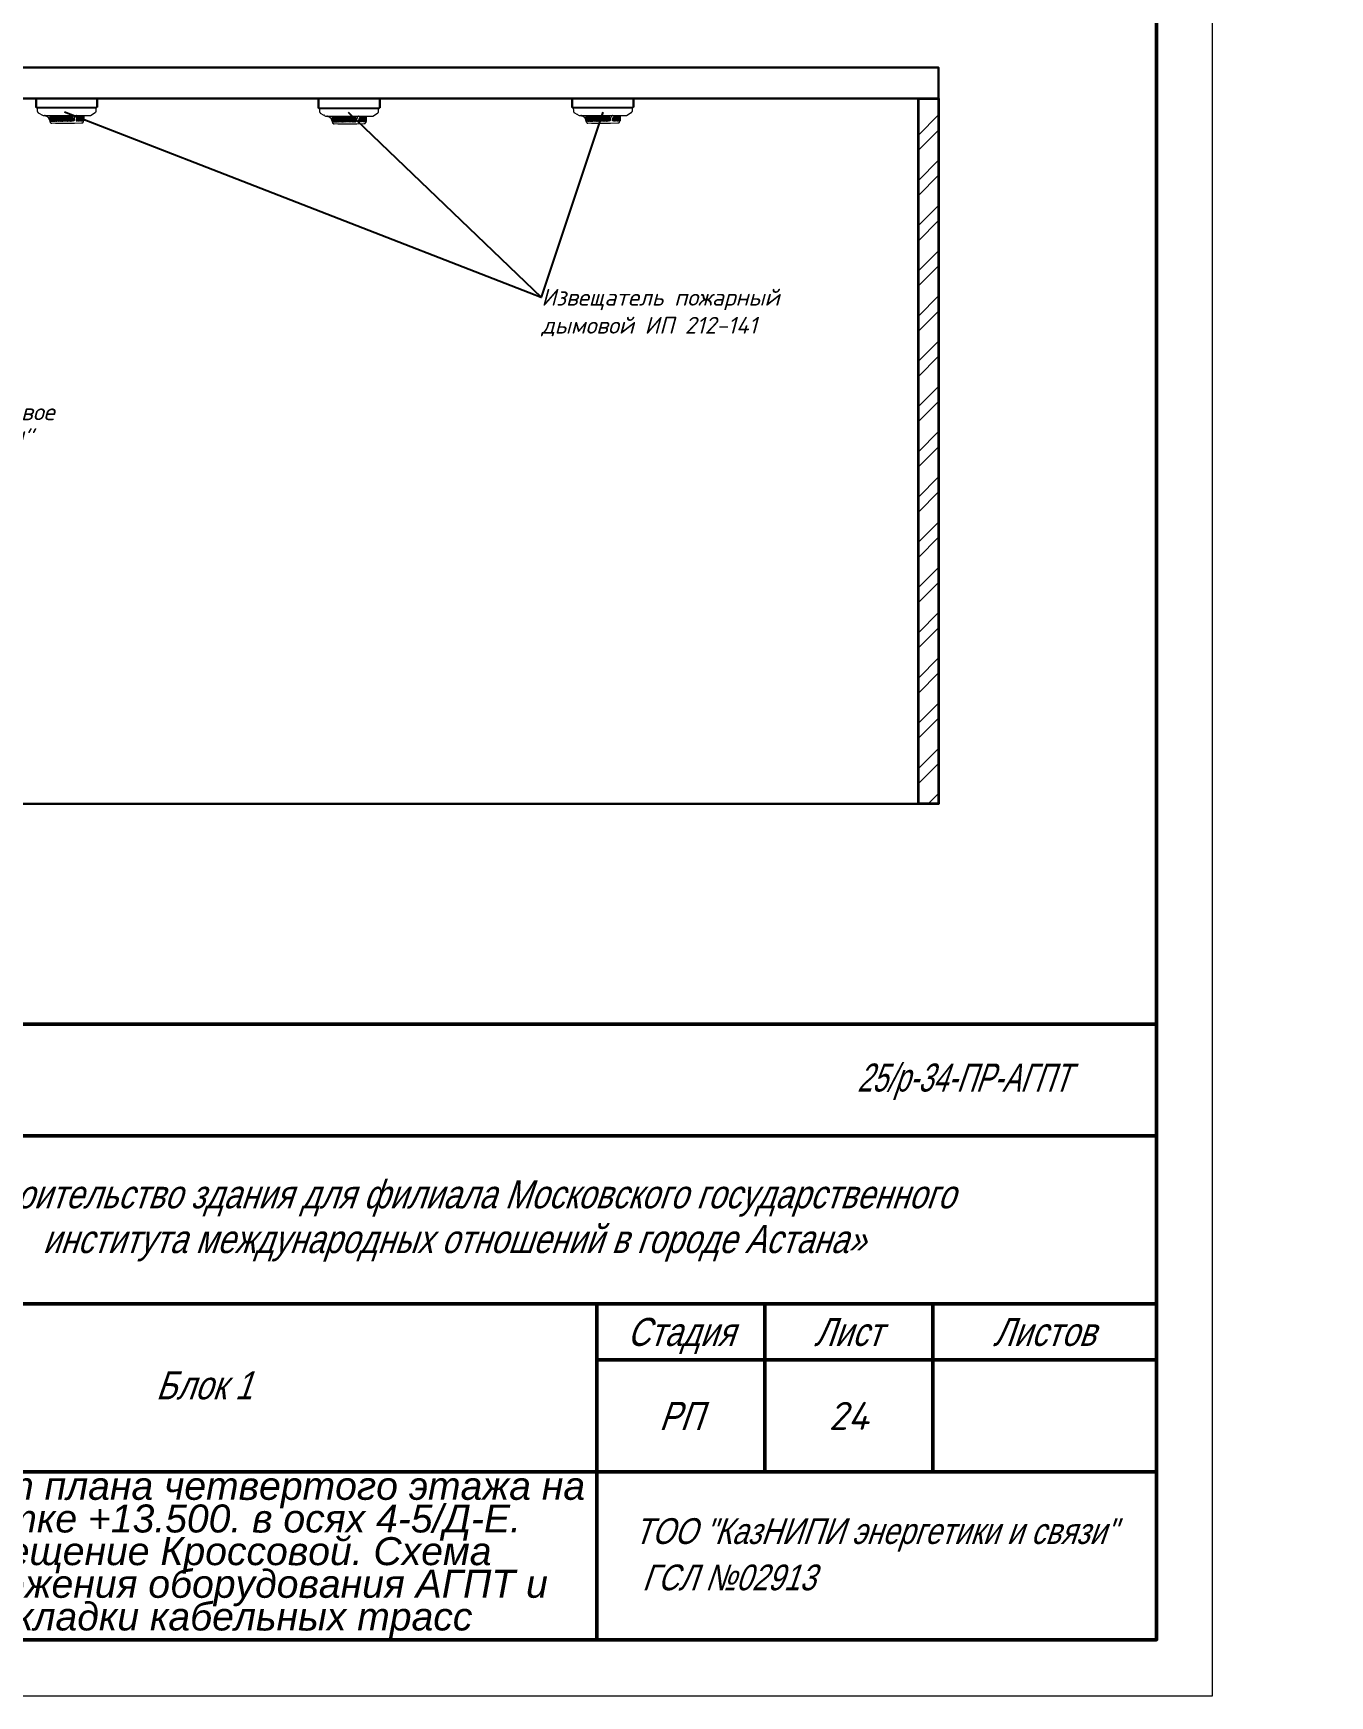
# Model space of a CAD drawing. Header units: millimetres. Extents: x 30169 to 203393, y 1026 to 13462.
# Drawn here: x 158758 to 163389, y 1026 to 6966 of the extents above; entities that cross this region are included whole.
import ezdxf
from ezdxf import colors
from ezdxf.entities.mleader import LeaderData, LeaderLine
from ezdxf.enums import TextEntityAlignment as Align
from ezdxf.math import Vec2, Vec3

# ---------------------------------------------------------------- set-up
doc = ezdxf.new("R2010")
doc.units = ezdxf.units.MM
for name, color, linetype, lineweight in [('4.4.4._Сэндвич', 252, 'Continuous', 53), ('RC-Выноски', 7, 'Continuous', 0), ('shkl', 138, 'Continuous', 15), ('®_КИРПИЧ_120', 7, 'Continuous', 35), ('®_ЛЕСТНИЦА', 7, 'Continuous', 18)]:
    doc.layers.add(name, color=color, linetype=linetype, lineweight=lineweight)
for name, color, linetype in [('PDF _Геометрия', 7, 'Continuous'), ('PDF _Сплошная заливка', 1, 'Continuous'), ('АГПТ', 7, 'Continuous')]:
    doc.layers.add(name, color=color, linetype=linetype)
doc.layers.add('STANDARD', color=18, linetype='Continuous', lineweight=25, true_color=0x000000)
doc.styles.add('ARIAL', font='arial.ttf')
doc.styles.add('RubezhCAD', font='arial.ttf', dxfattribs={"width": 0.8})
doc.styles.add('Архитектурный', font='isocpeui.ttf')

# ---------------------------------------------------------------- blocks, each defined once
blk = doc.blocks.new('*U295')
at = {"lineweight": 0}
blk.add_lwpolyline([(-415, -5), (5, -5), (5, 292), (-415, 292)], close=True, dxfattribs=at)
at = {"color": 0, "linetype": 'Continuous', "lineweight": 50}
blk.add_lwpolyline([(-395, 287), (0, 287), (0, 0), (-395, 0)], close=True, dxfattribs=at)
at = {"lineweight": 0}
blk.add_lwpolyline([(0, -5), (5, -5), (5, 0)], dxfattribs=at)
at = {"layer": 'STANDARD', "color": 0, "linetype": 'Continuous', "lineweight": 50}
for p, q in [((-185, 55), (0, 55)), ((-120, 45), (0, 45)), ((-185, 30), (0, 30)), ((-50, 0), (-50, 30)), ((-35, 15), (-35, 30)), ((-20, 30), (-20, 15)), ((-50, 25), (0, 25)), ((-120, 15), (0, 15))]:
    blk.add_line(p, q, dxfattribs=at)
at = {"layer": 'STANDARD', "color": 0, "linetype": 'Continuous', "lineweight": 13}
for p, q in [((-50, 15), (0, 15)), ((-50, 0), (-50, 15)), ((0, 15), (0, 0)), ((0, 0), (-185, 0))]:
    blk.add_line(p, q, dxfattribs=at)
at = {"layer": 'STANDARD', "color": 0, "linetype": 'Continuous', "lineweight": 13, "style": 'ARIAL', "oblique": 19}
for s, width, p, p2 in [('25/р-34-ПР-АГПТ', 0.68161, (-26.75, 48.97), (-7.75, 48.97)), ('«Строительство здания для филиала Московского государственного ', 0.80229, (-108.27, 38.54), (-17.24, 38.54)), ('института международных отношений в городе Астана»', 0.801042, (-99.49, 34.54), (-26.02, 34.54)), ('Листов', 0.802125, (-14.62, 26.25), (-5.48, 26.25)), ('Блок 1', 0.802776, (-89.38, 21.48), (-80.78, 21.48)), ('РП', 0.798948, (-44.43, 18.75), (-40.57, 18.75))]:
    blk.add_text(s, height=2.5, dxfattribs=dict(at, width=width)).set_placement(p, p2, align=Align.FIT)
at = {"layer": 'STANDARD', "color": 0, "linetype": 'Continuous', "lineweight": 50, "style": 'ARIAL', "oblique": 19}
for s, width, p, p2 in [('Стадия', 0.800956, (-47.28, 26.25), (-37.72, 26.25)), ('Лист', 0.799437, (-30.6, 26.25), (-24.53, 26.25))]:
    blk.add_text(s, height=2.5, dxfattribs=dict(at, width=width)).set_placement(p, p2, align=Align.FIT)
at = {"layer": 'STANDARD', "color": 0, "linetype": 'Continuous', "lineweight": 5, "style": 'ARIAL', "oblique": 19}
for s, width, p, p2 in [('ТОО "КазНИПИ энергетики и связи" ', 0.800126, (-46.66, 8.56), (-2.96, 8.56)), (' ГСЛ №02913                               ', 0.795255, (-46.66, 4.42), (-8.48, 4.42))]:
    blk.add_text(s, height=2.3, dxfattribs=dict(at, width=width)).set_placement(p, p2, align=Align.FIT)
blk = doc.blocks.new('извещатель фасад')
at = {"layer": 'PDF _Сплошная заливка', "lineweight": 30, "transparency": 33554559}
h = blk.add_hatch(color=7, dxfattribs=at)
h.paths.add_polyline_path([(120.616, 162.522, 0.414095), (120.61, 162.528)], flags=0)
h.paths.add_polyline_path([(120.61, 162.515, 0.414095), (120.616, 162.522)], flags=0)
h.paths.add_polyline_path([(120.604, 162.522, 0.414095), (120.61, 162.515)], flags=0)
h.paths.add_polyline_path([(120.61, 162.528, 0.414095), (120.604, 162.522)], flags=0)
blk.add_hatch(color=7, dxfattribs=at).paths.add_polyline_path([(121.429, 162.472), (121.434, 162.472), (121.443, 162.467), (121.443, 162.459), (121.438, 162.454), (121.429, 162.454), (121.425, 162.459), (121.425, 162.463)])
at = {"layer": 'PDF _Геометрия', "color": 7, "lineweight": 13}
for p, q in [((120.494, 162.646), (120.507, 162.632)), ((121.71, 162.646), (120.494, 162.646)), ((120.507, 162.632), (121.697, 162.632)), ((121.697, 162.632), (121.71, 162.646))]:
    blk.add_line(p, q, dxfattribs=at)
for points in [[(120.516, 162.632), (120.516, 162.583), (120.516, 162.579), (120.516, 162.574), (120.516, 162.57), (120.516, 162.565), (120.52, 162.561), (120.52, 162.557), (120.525, 162.552), (120.529, 162.548), (120.529, 162.543), (120.534, 162.543), (120.538, 162.539), (120.632, 162.485), (121.314, 162.485), (121.363, 162.485)], [(120.765, 162.383), (120.765, 162.392), (120.765, 162.396), (120.761, 162.401), (120.761, 162.409), (120.757, 162.414), (120.757, 162.418), (120.752, 162.423), (120.748, 162.427), (120.748, 162.432), (120.743, 162.436), (120.739, 162.445), (120.734, 162.45), (120.73, 162.45), (120.725, 162.454), (120.721, 162.459), (120.716, 162.463), (120.712, 162.467), (120.707, 162.472), (120.703, 162.472), (120.699, 162.476), (120.694, 162.476), (120.685, 162.481), (120.681, 162.481), (120.676, 162.485), (120.672, 162.485), (120.663, 162.485), (120.672, 162.485), (120.676, 162.485), (120.681, 162.481), (120.685, 162.481), (120.694, 162.476), (120.699, 162.476), (120.703, 162.472), (120.707, 162.472), (120.712, 162.467), (120.716, 162.463), (120.725, 162.459), (120.73, 162.454), (120.734, 162.45), (120.739, 162.445), (120.743, 162.441), (120.748, 162.436), (120.752, 162.427), (120.752, 162.423), (120.757, 162.418), (120.757, 162.414), (120.761, 162.409), (120.761, 162.401), (120.765, 162.396), (120.765, 162.392)], [(120.765, 162.485), (120.765, 162.374), (120.765, 162.369), (120.77, 162.365), (120.77, 162.36), (120.77, 162.356), (120.774, 162.352), (120.774, 162.347), (120.779, 162.347), (120.779, 162.343), (120.783, 162.343), (120.783, 162.338), (120.788, 162.338), (120.792, 162.338), (120.792, 162.334), (120.797, 162.334), (120.801, 162.334), (120.806, 162.334), (121.398, 162.334), (121.403, 162.334), (121.407, 162.334), (121.412, 162.338), (121.416, 162.338), (121.421, 162.338), (121.421, 162.343), (121.425, 162.343), (121.425, 162.347), (121.429, 162.347), (121.429, 162.352), (121.434, 162.356), (121.434, 162.36), (121.438, 162.365), (121.438, 162.369), (121.438, 162.374), (121.438, 162.485)], [(120.77, 162.485), (120.77, 162.374), (120.765, 162.374)], [(120.783, 162.374), (120.779, 162.374), (120.779, 162.485), (120.779, 162.374), (120.774, 162.374), (120.77, 162.374)], [(120.788, 162.485), (120.788, 162.374), (120.783, 162.374), (120.783, 162.485)], [(120.788, 162.374), (120.792, 162.374)], [(120.797, 162.485), (120.797, 162.374), (120.792, 162.374), (120.792, 162.485)], [(120.797, 162.374), (120.806, 162.374)], [(120.81, 162.485), (120.81, 162.374), (120.806, 162.374), (120.806, 162.485)], [(120.81, 162.374), (120.819, 162.374)], [(120.823, 162.485), (120.823, 162.374), (120.819, 162.374), (120.819, 162.485)], [(120.823, 162.374), (120.832, 162.374)], [(120.841, 162.485), (120.841, 162.374), (120.832, 162.374), (120.832, 162.485)], [(120.841, 162.374), (120.85, 162.374)], [(120.859, 162.485), (120.859, 162.374), (120.85, 162.374), (120.85, 162.485)], [(120.859, 162.374), (120.868, 162.374)], [(120.877, 162.485), (120.877, 162.374), (120.868, 162.374), (120.868, 162.485)], [(120.877, 162.374), (120.886, 162.374)], [(120.895, 162.485), (120.895, 162.374), (120.886, 162.374), (120.886, 162.485)], [(120.895, 162.374), (120.904, 162.374)], [(120.926, 162.374), (120.917, 162.374), (120.917, 162.485), (120.917, 162.374), (120.904, 162.374), (120.904, 162.485)], [(120.939, 162.485), (120.939, 162.374), (120.926, 162.374), (120.926, 162.485)], [(120.935, 162.485), (120.935, 162.374)], [(120.939, 162.374), (120.948, 162.374)], [(120.966, 162.485), (120.966, 162.374), (120.948, 162.374), (120.948, 162.485)], [(120.957, 162.485), (120.957, 162.374)], [(120.966, 162.374), (120.975, 162.374)], [(120.988, 162.485), (120.988, 162.374), (120.975, 162.374), (120.975, 162.485)], [(120.979, 162.485), (120.979, 162.374)], [(120.988, 162.374), (120.997, 162.374)], [(121.015, 162.485), (121.015, 162.374), (120.997, 162.374), (120.997, 162.485)], [(121.002, 162.485), (121.002, 162.374)], [(121.015, 162.374), (121.024, 162.374)], [(121.042, 162.485), (121.042, 162.374), (121.024, 162.374), (121.024, 162.485)], [(121.028, 162.485), (121.028, 162.374)], [(121.064, 162.485), (121.064, 162.374), (121.051, 162.374), (121.051, 162.485), (121.051, 162.374), (121.042, 162.374)], [(121.091, 162.485), (121.091, 162.374), (121.077, 162.374), (121.077, 162.485), (121.077, 162.374), (121.064, 162.374)], [(121.1, 162.374), (121.091, 162.374)], [(121.118, 162.485), (121.118, 162.374), (121.1, 162.374), (121.1, 162.485)], [(121.118, 162.374), (121.126, 162.374)], [(121.153, 162.374), (121.144, 162.374), (121.144, 162.485), (121.144, 162.374), (121.126, 162.374), (121.126, 162.485)], [(121.171, 162.485), (121.171, 162.374), (121.153, 162.374), (121.153, 162.485)], [(121.167, 162.485), (121.167, 162.374)], [(121.171, 162.374), (121.18, 162.374)], [(121.193, 162.485), (121.193, 162.374), (121.18, 162.374), (121.18, 162.485)], [(121.189, 162.485), (121.189, 162.374)], [(121.193, 162.374), (121.207, 162.374)], [(121.22, 162.485), (121.22, 162.374), (121.207, 162.374), (121.207, 162.485)], [(121.216, 162.485), (121.216, 162.374)], [(121.22, 162.374), (121.229, 162.374)], [(121.296, 162.485), (121.291, 162.485), (121.287, 162.481), (121.282, 162.476), (121.278, 162.476), (121.274, 162.467), (121.269, 162.463), (121.265, 162.459), (121.26, 162.454), (121.26, 162.445), (121.256, 162.441), (121.256, 162.432), (121.251, 162.423), (121.247, 162.414), (121.247, 162.405), (121.247, 162.392), (121.247, 162.383), (121.242, 162.374), (121.229, 162.374), (121.229, 162.485)], [(121.233, 162.374), (121.233, 162.485)], [(121.305, 162.441), (121.305, 162.374), (121.291, 162.374), (121.296, 162.378), (121.296, 162.387), (121.296, 162.401), (121.296, 162.409), (121.3, 162.418), (121.3, 162.423), (121.3, 162.427), (121.305, 162.436), (121.305, 162.441), (121.309, 162.445), (121.314, 162.454), (121.318, 162.459), (121.323, 162.467), (121.327, 162.472), (121.331, 162.476), (121.336, 162.481), (121.34, 162.481), (121.345, 162.485), (121.345, 162.374), (121.336, 162.374), (121.336, 162.481)], [(121.296, 162.401), (121.296, 162.374)], [(121.305, 162.374), (121.314, 162.374)], [(121.327, 162.472), (121.327, 162.374), (121.314, 162.374), (121.314, 162.459)], [(121.327, 162.374), (121.336, 162.374)], [(121.345, 162.374), (121.354, 162.374)], [(121.363, 162.374), (121.354, 162.374), (121.354, 162.485)], [(121.372, 162.374), (121.363, 162.374), (121.363, 162.485), (121.572, 162.485), (121.666, 162.539), (121.67, 162.543), (121.675, 162.543), (121.675, 162.548), (121.679, 162.552), (121.684, 162.557), (121.684, 162.561), (121.688, 162.565), (121.688, 162.57), (121.688, 162.574), (121.688, 162.579), (121.688, 162.583), (121.688, 162.632)], [(121.376, 162.485), (121.376, 162.374), (121.372, 162.374), (121.372, 162.485)], [(121.376, 162.374), (121.385, 162.374)], [(121.385, 162.485), (121.385, 162.374), (121.394, 162.374), (121.398, 162.374)], [(121.394, 162.485), (121.394, 162.374)], [(121.403, 162.485), (121.403, 162.374), (121.398, 162.374), (121.398, 162.485)], [(121.403, 162.374), (121.412, 162.374)], [(121.416, 162.485), (121.416, 162.374), (121.412, 162.374), (121.412, 162.485)], [(121.416, 162.374), (121.421, 162.374)], [(121.425, 162.485), (121.425, 162.374), (121.421, 162.374), (121.421, 162.485)], [(121.425, 162.374), (121.429, 162.374), (121.434, 162.374)], [(121.443, 162.485), (121.443, 162.374), (121.438, 162.374), (121.434, 162.374), (121.434, 162.485)], [(120.877, 162.334), (120.926, 162.334), (120.993, 162.334), (121.211, 162.334), (121.256, 162.334)]]:
    blk.add_lwpolyline(points, dxfattribs=at)
blk.add_lwpolyline([(121.429, 162.374), (121.429, 162.485)], close=True, dxfattribs=at)
at = {"layer": 'АГПТ', "color": 7, "lineweight": 30}
for p, q in [((120.494, 162.646), (120.494, 162.82)), ((121.71, 162.646), (121.71, 162.82))]:
    blk.add_line(p, q, dxfattribs=at)
blk = doc.blocks.new('монтBTH')
at = {"layer": 'RC-Выноски'}
ml = blk.add_multileader_mtext('Standard', dxfattribs=at)
ml.set_content('плита перекрытия', color=256, style='RubezhCAD')
ml.set_leader_properties()
ml.build(insert=Vec2(0, 0))
ml.multileader.update_dxf_attribs({"text_left_attachment_type": 2, "dogleg_length": 2, "arrow_head_size": 400, "scale": 100})
ctx = ml.context
ctx.base_point, ctx.scale, ctx.char_height, ctx.arrow_head_size, ctx.landing_gap_size, ctx.plane_origin = Vec3(4840785, -930815), 100, 250, 400, 100, Vec3(4361989, -1118802)
ctx.left_attachment, ctx.text_align_type = 2, 1
notes = []
notes.append((ctx, [(1, (1, 1, 0), (4843511, -930815), (-1, 0), 200, [(0, [(4843857, -932126)], 0, [])])]))
ctx.mtext.insert, ctx.mtext.width, ctx.mtext.alignment, ctx.mtext.flow_direction = Vec3(4842048, -930655), 2861.91, 2, 5
ml = blk.add_multileader_mtext('Standard', dxfattribs=at)
ml.set_content('труба гофрированная', color=256, style='RubezhCAD')
ml.set_leader_properties()
ml.build(insert=Vec2(0, 0))
ml.multileader.update_dxf_attribs({"text_left_attachment_type": 2, "dogleg_length": 2, "arrow_head_size": 400, "scale": 100})
ctx = ml.context
ctx.base_point, ctx.scale, ctx.char_height, ctx.arrow_head_size, ctx.landing_gap_size, ctx.plane_origin = Vec3(4840290, -934409), 100, 250, 400, 100, Vec3(4361989, -1122393)
ctx.left_attachment, ctx.text_align_type = 2, 1
notes.append((ctx, [(1, (1, 1, 0), (4843511, -934406), (-1, 0), 200, [(0, [(4843857, -933478)], 0, [])])]))
ctx.mtext.insert, ctx.mtext.width, ctx.mtext.alignment, ctx.mtext.flow_direction = Vec3(4841800, -934244), 2861.91, 2, 5
ml = blk.add_multileader_mtext('Standard', dxfattribs=at)
ml.set_content('скоба крепежная', color=256, style='RubezhCAD')
ml.set_leader_properties()
ml.build(insert=Vec2(0, 0))
ml.multileader.update_dxf_attribs({"text_left_attachment_type": 2, "dogleg_length": 2, "arrow_head_size": 400, "scale": 100})
ctx = ml.context
ctx.base_point, ctx.scale, ctx.char_height, ctx.arrow_head_size, ctx.landing_gap_size, ctx.plane_origin = Vec3(4840942, -935134), 100, 250, 400, 100, Vec3(4361989, -1123118)
ctx.left_attachment, ctx.text_align_type = 2, 1
notes.append((ctx, [(1, (1, 1, 0), (4843511, -935131), (-1, 0), 200, [(0, [(4844253, -933754)], 0, [])])]))
ctx.mtext.insert, ctx.mtext.width, ctx.mtext.alignment, ctx.mtext.flow_direction = Vec3(4842127, -934971), 2861.91, 2, 5
ml = blk.add_multileader_mtext('Standard', dxfattribs=at)
ml.set_content('Извещатель пожарный дымовой', color=256, style='RubezhCAD')
ml.set_leader_properties()
ml.build(insert=Vec2(0, 0))
ml.multileader.update_dxf_attribs({"text_left_attachment_type": 2, "dogleg_length": 2, "arrow_head_size": 400, "scale": 100})
ctx = ml.context
ctx.base_point, ctx.scale, ctx.char_height, ctx.arrow_head_size, ctx.landing_gap_size, ctx.plane_origin = Vec3(4844143, -935339), 100, 250, 400, 100, Vec3(4365549, -1123118)
ctx.left_attachment, ctx.text_align_type = 2, 1
notes.append((ctx, [(1, (1, 1, 0), (4847071, -935131), (-1, 0), 200, [(0, [(4846626, -933853)], 0, [])])]))
ctx.mtext.insert, ctx.mtext.width, ctx.mtext.alignment, ctx.mtext.flow_direction = Vec3(4845507, -934971), 2861.91, 2, 5
for ctx, leaders in notes:
    for number, flags, end, landing, length, lines in leaders:
        leader = LeaderData()
        leader.index, (leader.has_last_leader_line, leader.has_dogleg_vector, leader.attachment_direction) = number, flags
        leader.last_leader_point, leader.dogleg_vector, leader.dogleg_length = Vec3(end), Vec3(landing), length
        for number, points, colour, breaks in lines:
            line = LeaderLine()
            line.index, line.vertices, line.color, line.breaks = number, Vec3.list(points), colors.encode_raw_color(colour), breaks
            leader.lines.append(line)
        ctx.leaders.append(leader)

msp = doc.modelspace()

# ---------------------------------------------------------------- linework, layer by layer
at = {"layer": 'shkl', "color": 0, "lineweight": 30}
msp.add_lwpolyline([(157780.2, 6732.8), (161992.2, 6732.8), (161992.2, 6843.6), (157780.2, 6843.6)], close=True, dxfattribs=at)
at = {"layer": '®_КИРПИЧ_120', "linetype": 'Continuous', "lineweight": 18, "transparency": 33554610}
for p, q in [((161920.2, 6602.5), (161992.2, 6674.5)), ((161920.2, 6548.6), (161992.2, 6620.6)), ((161920.2, 6440.8), (161992.2, 6512.8)), ((161920.2, 6386.9), (161992.2, 6458.9)), ((161920.2, 6279.2), (161992.2, 6351.2)), ((161920.2, 6225.3), (161992.2, 6297.3)), ((161920.2, 6117.5), (161992.2, 6189.5)), ((161920.2, 6063.6), (161992.2, 6135.6)), ((161920.2, 5955.9), (161992.2, 6027.9)), ((161920.2, 5902), (161992.2, 5974)), ((161920.2, 5794.2), (161992.2, 5866.2)), ((161920.2, 5740.4), (161992.2, 5812.4)), ((161920.2, 5632.6), (161992.2, 5704.6)), ((161920.2, 5578.7), (161992.2, 5650.7)), ((161920.2, 5470.9), (161992.2, 5542.9)), ((161920.2, 5417.1), (161992.2, 5489.1)), ((161920.2, 5309.3), (161992.2, 5381.3)), ((161920.2, 5255.4), (161992.2, 5327.4)), ((161920.2, 5147.7), (161992.2, 5219.7)), ((161920.2, 5093.8), (161992.2, 5165.8)), ((161920.2, 4986), (161992.2, 5058)), ((161920.2, 4932.1), (161992.2, 5004.1)), ((161920.2, 4824.4), (161992.2, 4896.4)), ((161920.2, 4770.5), (161992.2, 4842.5)), ((161920.2, 4662.7), (161992.2, 4734.7)), ((161920.2, 4608.8), (161992.2, 4680.8)), ((161920.2, 4501.1), (161992.2, 4573.1)), ((161920.2, 4447.2), (161992.2, 4519.2)), ((161920.2, 4339.4), (161992.2, 4411.4)), ((161920.2, 4285.6), (161992.2, 4357.6)), ((161955.2, 4212.8), (161992.2, 4249.8))]:
    msp.add_line(p, q, dxfattribs=at)
at = {"layer": '®_КИРПИЧ_120'}
msp.add_lwpolyline([(161920.2, 4212.8), (161920.2, 6732.8), (161992.2, 6732.8), (161992.2, 4212.8)], close=True, dxfattribs=at)
at = {"layer": '®_ЛЕСТНИЦА', "color": 7, "linetype": 'ByBlock', "lineweight": 30, "ltscale": 200}
msp.add_lwpolyline([(161992.2, 4212.8), (157780.2, 4212.8)], dxfattribs=at)

# ---------------------------------------------------------------- block references
ref = msp.add_blockref('*U295', (162770.9, 1226.4), dxfattribs=dict(xscale=40, yscale=40, zscale=40))
ref.add_attrib('ЛИСТ_первый', '24', dxfattribs={"height": 100, "style": 'Архитектурный'}).set_placement((161670.9, 2026.4), align=Align.MIDDLE_CENTER)
at = {"layer": '4.4.4._Сэндвич', "color": 1, "lineweight": 0, "xscale": 0.35, "yscale": 0.35, "zscale": 0.35}
msp.add_blockref('монтBTH', (-1542617.5, 328893.4), dxfattribs=at)
at = {"layer": 'АГПТ', "color": 1, "lineweight": 30, "xscale": 180, "yscale": 180, "zscale": 180, "rotation": 0.1284775282643613}
for p in [(137144.8, -22623.3), (138153.6, -22625.7), (139060.1, -22623.3)]:
    msp.add_blockref('извещатель фасад', p, dxfattribs=at)

# ---------------------------------------------------------------- texts
at = {"layer": '4.4.4._Сэндвич', "color": 0, "lineweight": 30, "insert": (157970.9, 1826.4), "char_height": 100, "attachment_point": 1, "style": 'ARIAL'}
msp.add_mtext_dynamic_manual_height_columns('\\pxsm0.7,qc;{\\fArial|b0|i1|c204|p34;Фрагмент плана четвертого этажа на отметке +13.500. в осях 4-5/Д-Е. Помещение Кроссовой. Cхема расположения оборудования АГПТ и прокладки кабельных трасс}', width=2845.547, gutter_width=1125, heights=[720], dxfattribs=at)

# ---------------------------------------------------------------- leaders
at = {"layer": 'АГПТ', "color": 7, "lineweight": 25}
ml = msp.add_multileader_mtext('Standard', dxfattribs=at)
ml.set_content('Извещатель пожарный \\Pдымовой ИП 212-141', color=7, style='Архитектурный')
ml.set_leader_properties()
ml.build(insert=Vec2(0, 0))
ml.multileader.update_dxf_attribs({"text_right_attachment_type": 6, "dogleg_length": 0.36, "arrow_head_size": 0.108})
ctx = ml.context
ctx.base_point, ctx.char_height, ctx.arrow_head_size, ctx.landing_gap_size, ctx.plane_origin = Vec3(160573, 6023.1), 60, 0.108, 0.054, Vec3(159343, 5937.8)
ctx.right_attachment = 6
notes = []
notes.append((ctx, [(1, (1, 1, 0), (160572.8, 6023.1), (1, 0), 0.216, [(1, [(158869.3, 6685.4)], 0, []), (0, [(159882.7, 6684.7)], 0, []), (2, [(160792.8, 6684)], 0, [])])]))
ctx.mtext.insert, ctx.mtext.flow_direction = Vec3(160573.1, 6053.1), 5
ml = msp.add_multileader_mtext('Standard', dxfattribs=at)
ml.set_content('Табло световое\\P"Газ! Уходи!"', color=7, style='Архитектурный')
ml.set_leader_properties()
ml.build(insert=Vec2(0, 0))
ml.multileader.update_dxf_attribs({"text_right_attachment_type": 6, "dogleg_length": 0.36, "arrow_head_size": 0.108})
ctx = ml.context
ctx.base_point, ctx.char_height, ctx.arrow_head_size, ctx.landing_gap_size, ctx.plane_origin = Vec3(158276.7, 5613.8), 60, 0.108, 0.054, Vec3(157908.7, 5501.3)
ctx.right_attachment = 6
notes.append((ctx, [(1, (1, 1, 0), (158276.4, 5613.8), (1, 0), 0.216, [(0, [(157860.7, 5501.3)], 0, [])])]))
ctx.mtext.insert, ctx.mtext.flow_direction = Vec3(158276.7, 5643.8), 5
for ctx, leaders in notes:
    for number, flags, end, landing, length, lines in leaders:
        leader = LeaderData()
        leader.index, (leader.has_last_leader_line, leader.has_dogleg_vector, leader.attachment_direction) = number, flags
        leader.last_leader_point, leader.dogleg_vector, leader.dogleg_length = Vec3(end), Vec3(landing), length
        for number, points, colour, breaks in lines:
            line = LeaderLine()
            line.index, line.vertices, line.color, line.breaks = number, Vec3.list(points), colors.encode_raw_color(colour), breaks
            leader.lines.append(line)
        ctx.leaders.append(leader)

doc.saveas('drawing.dxf')
